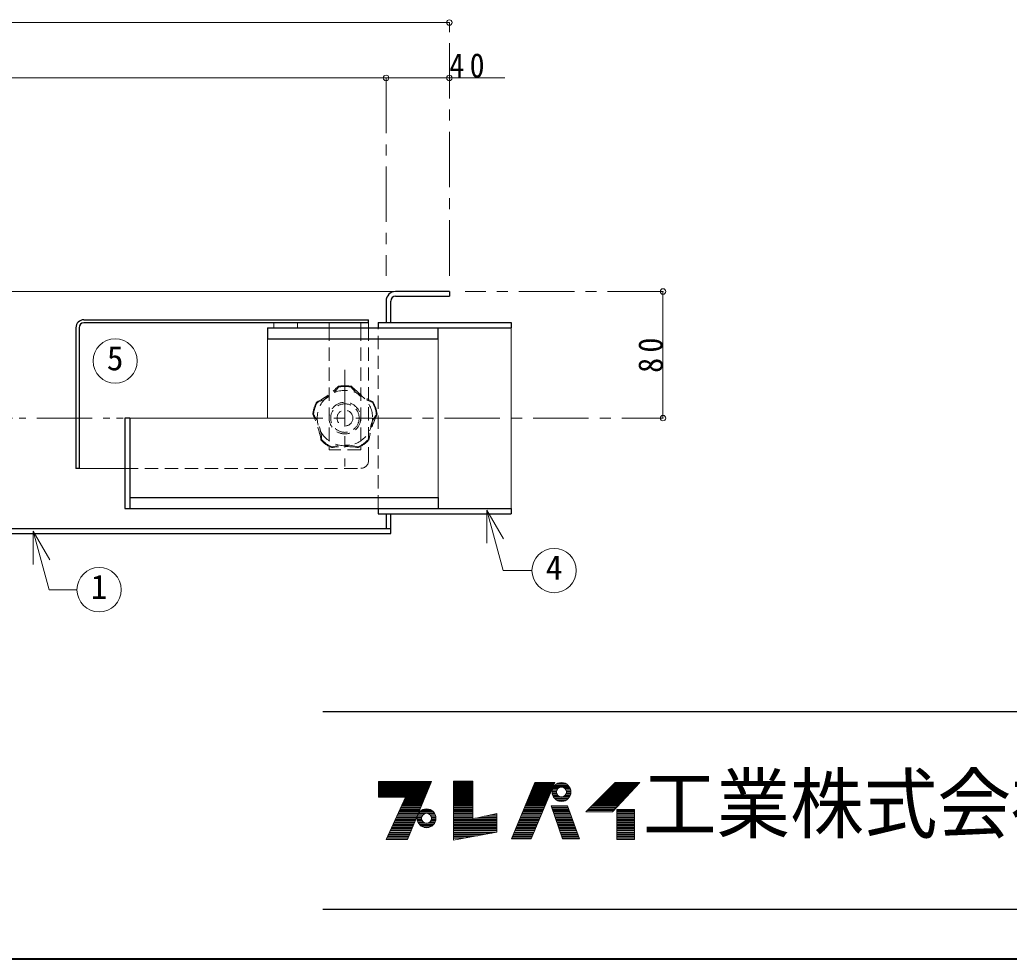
# Model space of a CAD drawing. Units: millimetres at full size, sheet at 1:7; details may follow other scales. Extents: x -1487 to 1348, y -983 to 984.
# Drawn here: x -261 to 364, y -983 to -390 of the extents above; entities that cross this region are included whole.
import ezdxf
from ezdxf.enums import TextEntityAlignment as Align

# ---------------------------------------------------------------- set-up
doc = ezdxf.new("R2010")
doc.units = ezdxf.units.MM
doc.header["$LTSCALE"] = 7
doc.header["$PDMODE"] = 32
doc.header["$PDSIZE"] = 3.5
for name, pattern in [('CHAIN1', [8, 5, -1, 1, -1]), ('DASHED1', [1.8, 1.2, -0.6]), ('DOUBLE_CHAIN1', [8.8, 5, -1, 0.6, -0.6, 0.6, -1])]:
    doc.linetypes.add(name, pattern=pattern)
doc.layers.add('0-A', color=4, linetype='Continuous', lineweight=9)
doc.styles.add('ＭＳ ゴシック', font='')
doc.styles.get('ＭＳ ゴシック').set_extended_font_data('MS Gothic')

msp = doc.modelspace()

# ---------------------------------------------------------------- linework, layer by layer
at = {"layer": '0-A'}
for p, q in [((10.143, -391.487), (-669.857, -391.487)), ((-629.857, -426.487), (-29.857, -426.487)), ((-29.857, -426.487), (45.143, -426.487)), ((-23.857, -561.487), (-635.857, -561.487)), ((145.143, -561.487), (145.143, -641.487)), ((-100.857, -584.337), (-100.857, -581.337)), ((-85.857, -584.337), (-85.857, -581.337)), ((-104.857, -591.337), (-104.857, -641.487)), ((-191.857, -641.487), (-104.857, -641.487))]:
    msp.add_line(p, q, dxfattribs=at)
at = {"layer": '0-A', "linetype": 'CHAIN1'}
for p, q in [((10.143, -551.487), (10.143, -391.487)), ((-29.857, -426.487), (-29.857, -551.487)), ((145.143, -561.487), (20.143, -561.487)), ((-55.857, -610.987), (-55.857, -671.987)), ((-104.857, -641.487), (145.143, -641.487))]:
    msp.add_line(p, q, dxfattribs=at)
at = {"layer": '0-A', "color": 5, "lineweight": 25}
for p, q in [((10.143, -561.487), (-23.857, -561.487)), ((10.143, -561.487), (10.143, -564.487)), ((-29.857, -567.487), (-29.857, -580.987)), ((-26.857, -580.987), (-26.857, -567.487)), ((-23.857, -564.487), (10.143, -564.487)), ((-220.857, -579.337), (-40.857, -579.337)), ((-40.857, -581.337), (-220.857, -581.337)), ((-40.857, -581.337), (-40.857, -579.337)), ((-34.857, -580.987), (49.143, -580.987)), ((-34.857, -580.987), (-34.857, -584.337)), ((49.143, -580.987), (49.143, -584.337)), ((-225.857, -584.337), (-225.857, -673.337)), ((-223.857, -584.337), (-223.857, -673.337)), ((-104.857, -584.337), (-104.857, -591.337)), ((-104.857, -584.337), (49.143, -584.337)), ((3.143, -591.337), (3.143, -584.337)), ((-104.857, -591.337), (3.143, -591.337)), ((-191.857, -641.487), (-194.857, -641.487)), ((-194.857, -641.487), (-194.857, -698.637)), ((-191.857, -641.487), (-191.857, -698.637)), ((-223.857, -673.337), (-225.857, -673.337)), ((-191.857, -691.637), (3.143, -691.637)), ((3.143, -691.637), (3.143, -698.637)), ((-194.857, -698.637), (49.143, -698.637)), ((-34.857, -698.637), (-34.857, -701.987)), ((49.143, -698.637), (49.143, -701.987)), ((-34.857, -701.987), (49.143, -701.987)), ((-29.857, -701.987), (-29.857, -711.487)), ((-26.857, -714.487), (-26.857, -701.987)), ((-26.857, -711.487), (-632.857, -711.487)), ((-632.857, -714.487), (-26.857, -714.487))]:
    msp.add_line(p, q, dxfattribs=at)
at = {"layer": '0-A', "color": 7, "lineweight": 18}
for p, q in [((-65.857, -584.337), (-65.857, -581.337)), ((-45.857, -584.337), (-45.857, -581.337)), ((-40.857, -584.337), (-40.857, -581.337)), ((49.143, -698.637), (49.143, -584.337)), ((3.143, -591.337), (3.143, -691.637)), ((-194.857, -673.337), (-223.857, -673.337)), ((33.896, -699.579), (33.896, -720.579)), ((33.896, -699.579), (44.144, -737.825)), ((33.896, -699.579), (44.396, -717.766)), ((-252.772, -712.923), (-242.272, -731.11)), ((-252.772, -712.923), (-252.772, -733.923)), ((44.144, -737.825), (62.35, -737.825)), ((-34.557, -871.626), (-1.371, -871.626)), ((-34.557, -871.92), (-1.492, -871.92)), ((-34.557, -872.361), (-1.675, -872.361)), ((-34.557, -872.802), (-1.857, -872.802)), ((-34.557, -873.243), (-2.04, -873.243)), ((-34.557, -873.831), (-2.283, -873.831)), ((-2.465, -874.272), (-34.557, -874.272)), ((-34.557, -874.713), (-2.648, -874.713)), ((-34.557, -875.154), (-2.83, -875.154)), ((-16.329, -907.788), (-1.188, -871.185)), ((12.777, -871.038), (12.777, -908.229)), ((24.978, -871.038), (12.777, -871.038)), ((12.777, -871.626), (24.978, -871.626)), ((12.777, -871.92), (24.978, -871.92)), ((12.777, -872.361), (24.978, -872.361)), ((12.777, -872.802), (24.978, -872.802)), ((12.777, -873.243), (24.978, -873.243)), ((12.777, -873.831), (24.978, -873.831)), ((12.777, -874.272), (24.978, -874.272)), ((12.777, -874.713), (24.978, -874.713)), ((12.777, -875.154), (24.978, -875.154)), ((64.08, -871.773), (49.38, -907.494)), ((61.875, -907.494), (76.722, -871.773)), ((62.688, -875.154), (75.316, -875.154)), ((62.87, -874.713), (75.5, -874.713)), ((63.051, -874.272), (75.683, -874.272)), ((63.233, -873.831), (75.866, -873.831)), ((63.475, -873.243), (76.111, -873.243)), ((63.656, -872.802), (76.281, -872.802)), ((63.838, -872.361), (76.477, -872.361)), ((64.08, -871.773), (76.722, -871.773)), ((75.731, -875.007), (79.528, -875.007)), ((76.193, -874.272), (85.776, -874.272)), ((76.688, -873.684), (85.281, -873.684)), ((77.539, -872.949), (84.43, -872.949)), ((78.572, -872.361), (83.397, -872.361)), ((86.238, -875.007), (82.441, -875.007)), ((111.561, -875.154), (127.384, -875.154)), ((112.002, -874.713), (127.794, -874.713)), ((112.443, -874.272), (128.203, -874.272)), ((112.884, -873.831), (128.613, -873.831)), ((113.325, -890.295), (130.524, -871.773)), ((113.472, -873.243), (129.159, -873.243)), ((113.913, -872.802), (129.568, -872.802)), ((114.354, -872.361), (129.978, -872.361)), ((-34.557, -875.595), (-3.013, -875.595)), ((-34.557, -876.036), (-3.195, -876.036)), ((-34.557, -876.33), (-3.317, -876.33)), ((-34.557, -876.918), (-3.56, -876.918)), ((-34.557, -877.359), (-3.742, -877.359)), ((-34.557, -877.8), (-3.925, -877.8)), ((-34.557, -878.241), (-4.107, -878.241)), ((-34.557, -878.682), (-4.29, -878.682)), ((-34.557, -879.123), (-4.472, -879.123)), ((-34.557, -879.564), (-4.654, -879.564)), ((-34.557, -880.005), (-4.837, -880.005)), ((-34.557, -880.446), (-5.019, -880.446)), ((-17.505, -881.034), (-34.557, -881.034)), ((-29.853, -907.788), (-17.505, -881.034)), ((-5.445, -881.475), (-17.709, -881.475)), ((-5.262, -881.034), (-17.505, -881.034)), ((12.777, -875.595), (24.978, -875.595)), ((12.777, -876.036), (24.978, -876.036)), ((12.777, -876.33), (24.978, -876.33)), ((12.777, -876.918), (24.978, -876.918)), ((12.777, -877.359), (24.978, -877.359)), ((12.777, -877.8), (24.978, -877.8)), ((12.777, -878.241), (24.978, -878.241)), ((12.777, -878.682), (24.978, -878.682)), ((12.777, -879.123), (24.978, -879.123)), ((12.777, -879.564), (24.978, -879.564)), ((12.777, -880.005), (24.978, -880.005)), ((12.777, -880.446), (24.978, -880.446)), ((12.777, -881.034), (24.978, -881.034)), ((12.777, -881.475), (24.978, -881.475)), ((60.087, -881.475), (72.689, -881.475)), ((60.268, -881.034), (72.872, -881.034)), ((60.51, -880.446), (73.117, -880.446)), ((60.692, -880.005), (73.3, -880.005)), ((60.873, -879.564), (73.483, -879.564)), ((61.055, -879.123), (73.667, -879.123)), ((61.236, -878.682), (73.85, -878.682)), ((61.434, -878.241), (74.033, -878.241)), ((61.599, -877.8), (74.217, -877.8)), ((61.781, -877.359), (74.4, -877.359)), ((61.962, -876.918), (74.583, -876.918)), ((62.204, -876.33), (74.828, -876.33)), ((62.325, -876.036), (74.95, -876.036)), ((62.507, -875.595), (75.133, -875.595)), ((75.035, -877.8), (77.835, -877.8)), ((75.064, -877.212), (77.89, -877.212)), ((75.08, -878.535), (77.922, -878.535)), ((75.184, -876.477), (78.126, -876.477)), ((75.219, -879.27), (78.199, -879.27)), ((75.458, -875.595), (78.735, -875.595)), ((75.458, -880.005), (78.735, -880.005)), ((75.812, -880.74), (79.854, -880.74)), ((76.305, -881.475), (85.664, -881.475)), ((86.158, -880.74), (82.116, -880.74)), ((86.511, -875.595), (83.234, -875.595)), ((86.511, -880.005), (83.234, -880.005)), ((86.75, -879.27), (83.771, -879.27)), ((86.786, -876.477), (83.843, -876.477)), ((86.889, -878.535), (84.048, -878.535)), ((86.905, -877.212), (84.079, -877.212)), ((84.135, -877.8), (86.935, -877.8)), ((105.24, -881.475), (121.515, -881.475)), ((105.681, -881.034), (121.924, -881.034)), ((106.269, -880.446), (122.47, -880.446)), ((106.71, -880.005), (122.88, -880.005)), ((107.151, -879.564), (123.289, -879.564)), ((107.592, -879.123), (123.699, -879.123)), ((108.033, -878.682), (124.108, -878.682)), ((108.474, -878.241), (124.518, -878.241)), ((108.915, -877.8), (124.927, -877.8)), ((109.356, -877.359), (125.379, -877.359)), ((109.797, -876.918), (125.746, -876.918)), ((110.385, -876.33), (126.292, -876.33)), ((110.679, -876.036), (126.565, -876.036)), ((111.12, -875.595), (126.975, -875.595)), ((-7.938, -887.502), (-20.491, -887.502)), ((-20.151, -886.767), (-7.634, -886.767)), ((-7.391, -886.179), (-19.88, -886.179)), ((-7.148, -885.591), (-19.563, -885.591)), ((-19.269, -884.856), (-6.843, -884.856)), ((-6.6, -884.268), (-18.998, -884.268)), ((-6.296, -883.533), (-18.659, -883.533)), ((-6.114, -883.092), (-18.455, -883.092)), ((-5.871, -882.504), (-18.184, -882.504)), ((-5.688, -882.063), (-17.98, -882.063)), ((12.777, -882.063), (24.978, -882.063)), ((12.777, -882.504), (24.978, -882.504)), ((12.777, -883.092), (24.978, -883.092)), ((12.777, -883.533), (24.978, -883.533)), ((12.777, -884.268), (24.978, -884.268)), ((12.777, -884.856), (24.978, -884.856)), ((12.777, -885.591), (24.978, -885.591)), ((12.777, -886.179), (24.978, -886.179)), ((12.777, -886.767), (24.978, -886.767)), ((12.777, -887.502), (24.978, -887.502)), ((57.612, -887.502), (70.184, -887.502)), ((57.906, -886.767), (70.49, -886.767)), ((58.151, -886.179), (70.734, -886.179)), ((58.393, -885.591), (70.978, -885.591)), ((58.696, -884.856), (71.284, -884.856)), ((58.938, -884.268), (71.528, -884.268)), ((59.24, -883.533), (71.834, -883.533)), ((59.422, -883.092), (72.017, -883.092)), ((59.664, -882.504), (72.261, -882.504)), ((59.845, -882.063), (72.445, -882.063)), ((74.568, -886.767), (84.861, -886.767)), ((74.823, -887.502), (85.132, -887.502)), ((76.834, -882.063), (85.135, -882.063)), ((77.996, -882.945), (83.973, -882.945)), ((79.392, -883.533), (82.577, -883.533)), ((92.451, -907.347), (84.807, -886.62)), ((99.213, -887.502), (115.918, -887.502)), ((99.948, -886.767), (116.601, -886.767)), ((100.536, -886.179), (117.147, -886.179)), ((101.124, -885.591), (117.693, -885.591)), ((101.859, -884.856), (118.375, -884.856)), ((102.447, -884.268), (118.921, -884.268)), ((103.182, -883.533), (119.604, -883.533)), ((103.623, -883.092), (120.013, -883.092)), ((104.211, -882.504), (120.559, -882.504)), ((104.652, -882.063), (120.969, -882.063)), ((-23.408, -893.823), (-10.553, -893.823)), ((-10.249, -893.088), (-23.069, -893.088)), ((-9.884, -892.206), (-22.662, -892.206)), ((-9.58, -891.471), (-22.322, -891.471)), ((-9.337, -890.883), (-22.051, -890.883)), ((-9.033, -890.148), (-21.712, -890.148)), ((-21.44, -889.56), (-8.789, -889.56)), ((-8.485, -888.825), (-21.101, -888.825)), ((-8.181, -888.09), (-20.762, -888.09)), ((-10.196, -893.823), (-7.37, -893.823)), ((-10.076, -893.088), (-7.134, -893.088)), ((-9.802, -892.206), (-6.525, -892.206)), ((-9.448, -891.471), (-5.406, -891.471)), ((-9.067, -890.883), (0.516, -890.883)), ((-8.426, -890.148), (-0.125, -890.148)), ((-7.721, -889.56), (-0.83, -889.56)), ((-6.325, -888.825), (-2.226, -888.825)), ((0.898, -891.471), (-3.145, -891.471)), ((1.251, -892.206), (-2.026, -892.206)), ((1.526, -893.088), (-1.417, -893.088)), ((1.645, -893.823), (-1.181, -893.823)), ((12.777, -888.09), (24.978, -888.09)), ((12.777, -888.825), (24.978, -888.825)), ((12.777, -889.56), (24.978, -889.56)), ((12.777, -890.148), (24.978, -890.148)), ((12.777, -890.883), (24.978, -890.883)), ((12.777, -891.471), (24.978, -891.471)), ((12.777, -892.206), (24.978, -892.206)), ((12.777, -893.088), (24.978, -893.088)), ((12.777, -893.823), (24.978, -893.823)), ((40.119, -893.823), (28.927, -893.823)), ((40.119, -893.088), (32.219, -893.088)), ((40.119, -892.206), (36.169, -892.206)), ((55.006, -893.823), (67.557, -893.823)), ((55.308, -893.088), (67.862, -893.088)), ((55.671, -892.206), (68.229, -892.206)), ((55.973, -891.471), (68.534, -891.471)), ((56.215, -890.883), (68.779, -890.883)), ((56.518, -890.148), (69.084, -890.148)), ((56.76, -889.56), (69.329, -889.56)), ((57.062, -888.825), (69.634, -888.825)), ((57.365, -888.09), (69.94, -888.09)), ((75.027, -888.09), (85.349, -888.09)), ((75.283, -888.825), (85.62, -888.825)), ((75.538, -889.56), (85.891, -889.56)), ((75.743, -890.148), (86.108, -890.148)), ((75.998, -890.883), (86.379, -890.883)), ((76.202, -891.471), (86.596, -891.471)), ((76.458, -892.206), (86.867, -892.206)), ((76.764, -893.088), (87.192, -893.088)), ((77.02, -893.823), (87.463, -893.823)), ((96.42, -890.295), (113.325, -890.295)), ((97.155, -889.56), (114.007, -889.56)), ((97.89, -888.825), (114.69, -888.825)), ((98.625, -888.09), (115.372, -888.09)), ((115.971, -889.56), (127.143, -889.56)), ((115.971, -890.148), (127.143, -890.148)), ((115.971, -890.883), (127.143, -890.883)), ((115.971, -891.471), (127.143, -891.471)), ((115.971, -892.206), (127.143, -892.206)), ((115.971, -893.088), (127.143, -893.088)), ((115.971, -893.823), (127.143, -893.823)), ((-13.167, -900.144), (-26.325, -900.144)), ((-12.863, -899.409), (-25.986, -899.409)), ((-12.559, -898.674), (-25.647, -898.674)), ((-12.316, -898.086), (-25.376, -898.086)), ((-12.012, -897.351), (-25.036, -897.351)), ((-11.708, -896.616), (-24.697, -896.616)), ((-11.343, -895.734), (-24.267, -895.734)), ((-11.1, -895.146), (-24.019, -895.146)), ((-10.796, -894.411), (-23.679, -894.411)), ((-10.225, -894.411), (-7.425, -894.411)), ((-10.18, -895.146), (-7.338, -895.146)), ((-10.076, -895.734), (-7.134, -895.734)), ((-9.802, -896.616), (-6.525, -896.616)), ((-9.448, -897.351), (-5.406, -897.351)), ((-8.955, -898.086), (0.404, -898.086)), ((-8.426, -898.674), (-0.125, -898.674)), ((-7.504, -899.409), (-1.047, -899.409)), ((-5.868, -900.144), (-2.683, -900.144)), ((0.898, -897.351), (-3.145, -897.351)), ((1.251, -896.616), (-2.026, -896.616)), ((1.526, -895.734), (-1.417, -895.734)), ((1.629, -895.146), (-1.212, -895.146)), ((-1.125, -894.411), (1.675, -894.411)), ((12.777, -894.411), (24.978, -894.411)), ((12.777, -895.146), (40.119, -895.146)), ((12.777, -895.734), (40.119, -895.734)), ((12.777, -896.616), (40.119, -896.616)), ((12.777, -897.351), (40.119, -897.351)), ((12.777, -898.086), (40.119, -898.086)), ((12.777, -898.674), (40.119, -898.674)), ((12.777, -899.409), (40.119, -899.409)), ((12.777, -900.144), (40.119, -900.144)), ((40.119, -894.411), (26.294, -894.411)), ((52.404, -900.144), (64.93, -900.144)), ((52.707, -899.409), (65.235, -899.409)), ((53.009, -898.674), (65.541, -898.674)), ((53.251, -898.086), (65.785, -898.086)), ((53.554, -897.351), (66.09, -897.351)), ((53.856, -896.616), (66.396, -896.616)), ((54.219, -895.734), (66.763, -895.734)), ((54.461, -895.146), (67.007, -895.146)), ((54.764, -894.411), (67.314, -894.411)), ((77.224, -894.411), (87.68, -894.411)), ((77.48, -895.146), (87.951, -895.146)), ((77.684, -895.734), (88.168, -895.734)), ((77.99, -896.616), (88.493, -896.616)), ((78.246, -897.351), (88.764, -897.351)), ((78.486, -898.086), (89.035, -898.086)), ((78.706, -898.674), (89.252, -898.674)), ((78.961, -899.409), (89.523, -899.409)), ((79.216, -900.144), (89.794, -900.144)), ((115.971, -894.411), (127.143, -894.411)), ((115.971, -895.146), (127.143, -895.146)), ((115.971, -895.734), (127.143, -895.734)), ((115.971, -896.616), (127.143, -896.616)), ((115.971, -897.351), (127.143, -897.351)), ((115.971, -898.086), (127.143, -898.086)), ((115.971, -898.674), (127.143, -898.674)), ((115.971, -899.409), (127.143, -899.409)), ((115.971, -900.144), (127.143, -900.144)), ((-15.661, -906.171), (-29.107, -906.171)), ((-15.356, -905.436), (-28.768, -905.436)), ((-15.052, -904.701), (-28.429, -904.701)), ((-14.688, -903.819), (-28.022, -903.819)), ((-14.384, -903.084), (-27.682, -903.084)), ((-14.019, -902.202), (-27.275, -902.202)), ((-13.775, -901.614), (-27.004, -901.614)), ((-13.471, -900.879), (-26.665, -900.879)), ((12.777, -900.879), (40.119, -900.879)), ((12.777, -901.614), (40.119, -901.614)), ((12.777, -902.202), (40.119, -902.202)), ((12.777, -903.084), (40.119, -903.084)), ((12.777, -903.819), (36.902, -903.819)), ((12.777, -904.701), (32.077, -904.701)), ((12.777, -905.436), (28.056, -905.436)), ((12.777, -906.171), (24.035, -906.171)), ((49.924, -906.171), (62.424, -906.171)), ((50.227, -905.436), (62.73, -905.436)), ((50.529, -904.701), (63.035, -904.701)), ((50.892, -903.819), (63.402, -903.819)), ((51.194, -903.084), (63.708, -903.084)), ((51.557, -902.202), (64.074, -902.202)), ((51.799, -901.614), (64.319, -901.614)), ((52.102, -900.879), (64.624, -900.879)), ((79.472, -900.879), (90.065, -900.879)), ((79.727, -901.614), (90.336, -901.614)), ((79.932, -902.202), (90.553, -902.202)), ((80.238, -903.084), (90.878, -903.084)), ((80.544, -903.819), (91.15, -903.819)), ((80.8, -904.701), (91.475, -904.701)), ((81.055, -905.436), (91.746, -905.436)), ((81.311, -906.171), (92.017, -906.171)), ((115.971, -900.879), (127.143, -900.879)), ((115.971, -901.614), (127.143, -901.614)), ((115.971, -902.202), (127.143, -902.202)), ((115.971, -903.084), (127.143, -903.084)), ((115.971, -903.819), (127.143, -903.819)), ((115.971, -904.701), (127.143, -904.701)), ((115.971, -905.436), (127.143, -905.436)), ((115.971, -906.171), (127.143, -906.171)), ((-29.853, -907.788), (-16.329, -907.788)), ((-16.025, -907.053), (-29.514, -907.053)), ((12.777, -907.053), (19.21, -907.053)), ((61.875, -907.494), (49.38, -907.494)), ((49.561, -907.053), (62.058, -907.053)), ((81.617, -907.053), (92.342, -907.053)), ((81.72, -907.347), (92.451, -907.347)), ((115.971, -907.053), (127.143, -907.053))]:
    msp.add_line(p, q, dxfattribs=at)
at = {"layer": '0-A', "linetype": 'DASHED1'}
for p, q in [((-65.857, -584.337), (-65.857, -661.487)), ((-45.857, -584.337), (-45.857, -661.487)), ((-40.857, -668.212), (-40.857, -584.337)), ((-45.857, -661.487), (-65.857, -661.487)), ((-194.857, -673.337), (-45.857, -673.337))]:
    msp.add_line(p, q, dxfattribs=at)
at = {"layer": '0-A', "color": 7, "linetype": 'DASHED1', "lineweight": 18}
msp.add_line((-34.857, -698.637), (-34.857, -584.337), dxfattribs=at)
at = {"layer": '0-A', "linetype": 'DOUBLE_CHAIN1'}
msp.add_line((-620.137, -641.487), (-194.857, -641.487), dxfattribs=at)
at = {"layer": '0-A', "color": 6, "lineweight": 25}
for p, q in [((-69.857, -826.987), (1316.143, -826.987)), ((1316.143, -951.987), (-69.857, -951.987))]:
    msp.add_line(p, q, dxfattribs=at)
at = {"layer": '0-A', "color": 1, "lineweight": 40}
msp.add_line((1347.643, -983.487), (-1487.357, -983.487), dxfattribs=at)
at = {"layer": '0-A', "color": 7, "lineweight": 18}
for points in [[(-252.772, -712.923), (-242.854, -749.938), (-225.193, -749.938)], [(-34.557, -881.034), (-34.557, -871.185), (-1.188, -871.185)], [(12.777, -908.229), (40.119, -903.231), (40.119, -891.324), (24.978, -894.705), (24.978, -871.038)], [(96.42, -890.295), (114.942, -871.773), (130.524, -871.773)], [(81.72, -907.347), (74.517, -886.62), (84.807, -886.62)]]:
    msp.add_lwpolyline(points, dxfattribs=at)
msp.add_lwpolyline([(115.971, -888.825), (115.971, -907.788), (127.143, -907.788), (127.143, -888.825)], close=True, dxfattribs=at)
for centre, radius in [((-201.037, -605.395), 14), ((76.35, -737.825), 14), ((-211.193, -749.938), 14), ((80.985, -877.8), 5.95), ((80.985, -877.8), 3.15), ((-4.275, -894.411), 5.95), ((-4.275, -894.411), 3.15)]:
    msp.add_circle(centre, radius, dxfattribs=at)
at = {"layer": '0-A', "linetype": 'DASHED1'}
for radius in [17.5, 10, 9, 5]:
    msp.add_circle((-55.857, -641.487), radius, dxfattribs=at)
at = {"layer": '0-A', "color": 5, "lineweight": 25}
for centre, radius in [((-23.857, -567.487), 6), ((-23.857, -567.487), 3), ((-220.857, -584.337), 5), ((-220.857, -584.337), 3)]:
    msp.add_arc(centre, radius, 90, 180, dxfattribs=at)
at = {"layer": '0-A', "linetype": 'DASHED1'}
for centre, radius, start, end in [((-98.737, -582.468), 54.951, 297.11306, 314.88694), ((-82.939, -604.212), 29.075, 289.44958, 322.55042), ((-55.857, -641.487), 20.5, 78.46304, 101.53696), ((-55.857, -641.487), 20, 78.46304, 101.53696), ((-28.775, -604.212), 29.075, 217.44958, 250.55042), ((-12.978, -582.468), 54.951, 225.11306, 242.88694), ((-55.857, -641.487), 20.5, 150.46304, 173.53696), ((-55.857, -641.487), 20.5, 6.46304, 29.53696), ((-55.857, -641.487), 20, 150.46304, 173.53696), ((-55.857, -641.487), 20, 6.46304, 29.53696), ((-125.238, -664.03), 54.951, 9.11306, 26.88694), ((-99.677, -655.725), 29.075, 1.44958, 34.55042), ((-12.038, -655.725), 29.075, 145.44958, 178.55042), ((13.524, -664.03), 54.951, 153.11306, 170.88694), ((-55.857, -641.487), 20.5, 222.46304, 245.53696), ((-55.857, -641.487), 20, 222.46304, 245.53696), ((-55.857, -641.487), 20, 294.46304, 317.53696), ((-55.857, -641.487), 20.5, 294.46304, 317.53696), ((-55.857, -714.438), 54.951, 81.11306, 98.88694), ((-55.857, -687.561), 29.075, 73.44958, 106.55042), ((-45.857, -668.212), 5, 270, 0)]:
    msp.add_arc(centre, radius, start, end, dxfattribs=at)
at = {"layer": '0-A'}
for p in [(10.143, -391.487), (-29.857, -426.487), (10.143, -426.487), (145.143, -561.487), (145.143, -641.487)]:
    msp.add_point(p, dxfattribs=at)

# ---------------------------------------------------------------- texts
at = {"layer": '0-A', "color": 7, "style": 'ＭＳ ゴシック'}
for s, p in [('5', (-206.287, -615.895)), ('4', (71.1, -748.325)), ('1', (-216.443, -760.438))]:
    msp.add_text(s, height=15.4, dxfattribs=at).set_placement(p, align=Align.BOTTOM_LEFT)
at = {"layer": '0-A', "color": 7, "style": 'ＭＳ ゴシック', "width": 0.95}
msp.add_text('工業株式会社', height=35.92, dxfattribs=at).set_placement((132.393, -913.987), align=Align.BOTTOM_LEFT)
at = {"layer": '0-A', "color": 7, "insert": (10.143, -426.487), "char_height": 15.4, "attachment_point": 7, "style": 'ＭＳ ゴシック'}
msp.add_mtext('\\T1.36;\\W0.9;40', dxfattribs=at)
at = {"layer": '0-A', "color": 7, "insert": (145.143, -612.862), "char_height": 15.4, "attachment_point": 7, "rotation": 90, "style": 'ＭＳ ゴシック'}
msp.add_mtext('\\T1.36;\\W0.9;80', dxfattribs=at)

doc.saveas('drawing.dxf')
